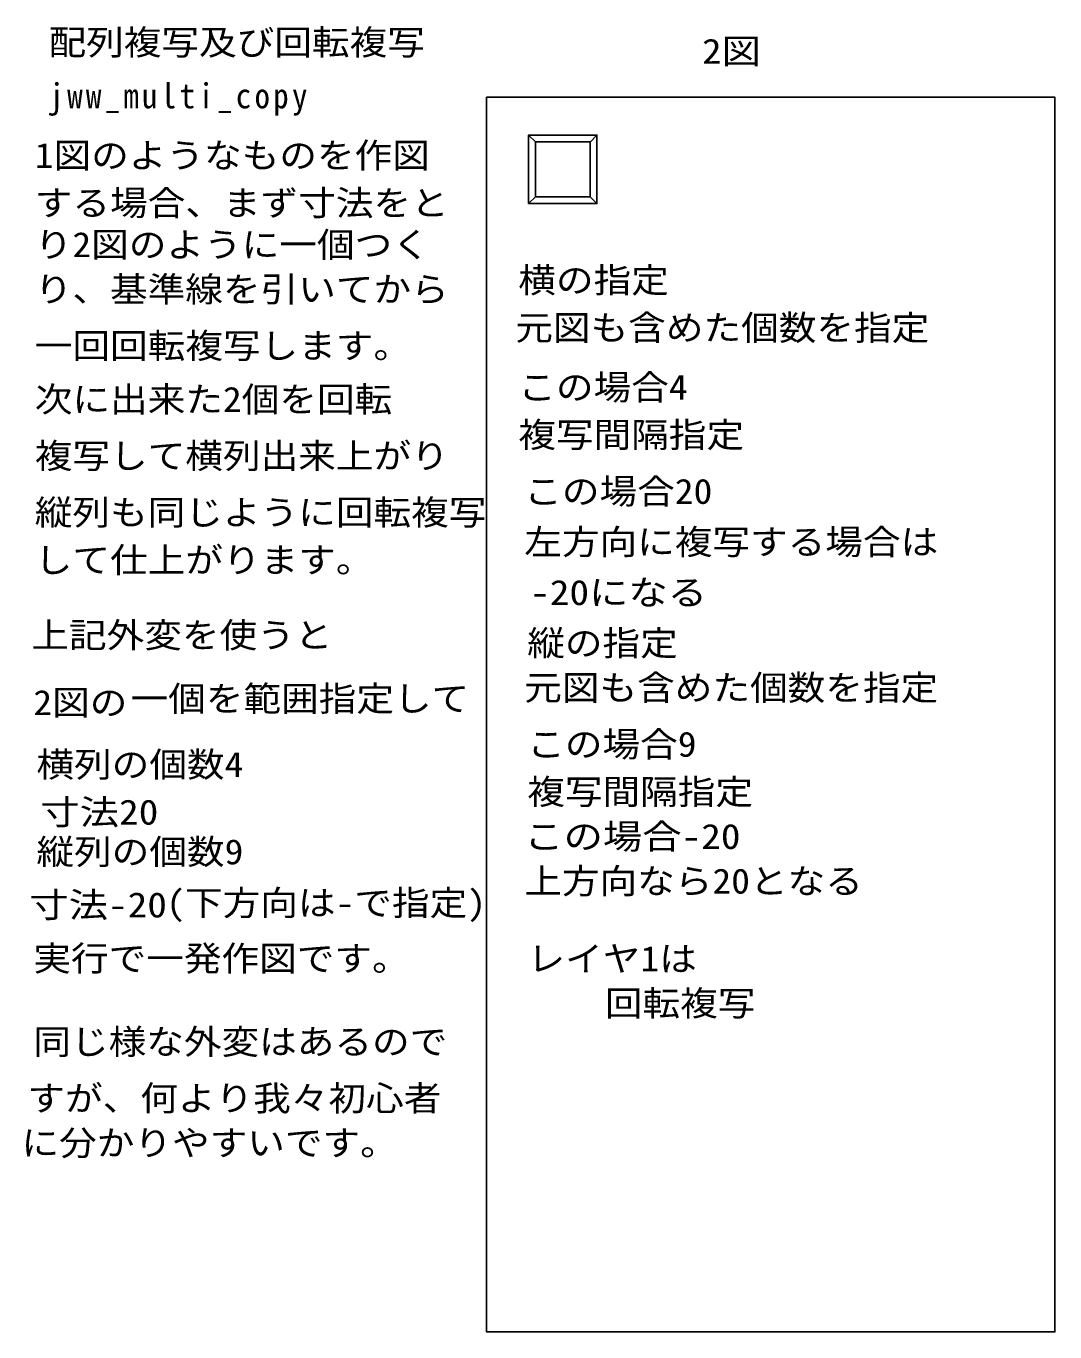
# Model space of a CAD drawing. Units: millimetres on the paper. Extents: x -137 to 133, y -92 to 98.
# Drawn here: x -17.2 to 133.2, y -92.5 to 98.4 of the extents above; entities that cross this region are included whole.
import ezdxf
from ezdxf.enums import TextEntityAlignment as Align

# ---------------------------------------------------------------- set-up
doc = ezdxf.new("R2010")
doc.units = ezdxf.units.MM
doc.layers.add('0-0_元図', color=7, linetype='Continuous')
doc.styles.add('ＭＳ 明朝', font='')
doc.styles.get('ＭＳ 明朝').set_extended_font_data('MS Mincho')

msp = doc.modelspace()

# ---------------------------------------------------------------- linework, layer by layer
at = {"layer": '0-0_元図'}
for p, q in [((57.248, 81.42), (56.248, 82.42)), ((57.248, 81.42), (56.248, 82.42)), ((66.25, 82.42), (65.249, 81.419)), ((66.25, 82.42), (65.249, 81.419)), ((57.248, 81.42), (57.248, 73.42)), ((57.248, 81.42), (57.248, 73.42)), ((57.248, 73.42), (56.248, 72.42)), ((57.248, 73.42), (56.248, 72.42)), ((57.248, 73.42), (65.248, 73.42)), ((57.248, 73.42), (65.248, 73.42)), ((65.248, 73.42), (66.248, 72.42)), ((65.248, 73.42), (66.248, 72.42))]:
    msp.add_line(p, q, dxfattribs=at)
for points in [[(50.121, 87.965), (133.177, 87.965), (133.177, -92.497), (50.121, -92.497)], [(56.248, 72.42), (66.248, 72.42), (66.248, 82.42), (56.248, 82.42)], [(56.248, 72.42), (66.248, 72.42), (66.248, 82.42), (56.248, 82.42)]]:
    msp.add_lwpolyline(points, close=True, dxfattribs=at)
msp.add_lwpolyline([(65.248, 73.42), (65.248, 81.42), (57.248, 81.42)], dxfattribs=at)
msp.add_lwpolyline([(65.248, 73.42), (65.248, 81.42), (57.248, 81.42)], dxfattribs=at)

# ---------------------------------------------------------------- texts
at = {"layer": '0-0_元図', "style": 'ＭＳ 明朝'}
for s, width, p in [('配列複写及び回転複写', 1.1, (-13.915, 93.057)), ('2図', 1.15, (81.606, 91.753)), ('1図のようなものを作図', 1.1, (-15.92, 76.533)), ('する場合、まず寸法をと', 1.1, (-15.92, 69.575)), ('り2図のように一個つく', 1.1, (-15.92, 63.488)), ('横の指定', 1.1, (54.75, 58.302)), ('り、基準線を引いてから', 1.1, (-15.92, 56.965)), ('元図も含めた個数を指定', 1.1, (54.316, 51.344)), ('一回回転複写します。', 1.1, (-15.92, 48.703)), ('この場合4', 1.1, (54.75, 42.647)), ('次に出来た2個を回転', 1.1, (-15.92, 40.876)), ('複写間隔指定', 1.1, (54.75, 35.69)), ('複写して横列出来上がり', 1.1, (-15.92, 32.613)), ('この場合20', 1.1, (55.62, 27.428)), ('縦列も同じように回転複写', 1.1, (-15.92, 24.351)), ('左方向に複写する場合は', 1.1, (55.62, 20.035)), ('して仕上がります。', 1.1, (-15.92, 17.394)), ('-20になる', 1.15, (56.49, 12.643)), ('上記外変を使うと', 1.1, (-16.419, 6.41)), ('縦の指定', 1.1, (56.055, 5.25)), ('元図も含めた個数を指定', 1.1, (55.62, -1.272)), ('一個を範囲指定して', 1.1, (-1.925, -2.867)), ('2図の', 1.1, (-16.13, -3.447)), ('この場合9', 1.1, (56.055, -9.534)), ('横列の個数4', 1.1, (-15.679, -12.498)), ('複写間隔指定', 1.1, (56.055, -16.492)), ('寸法20', 1.15, (-15.099, -19.455)), ('この場合-20', 1.15, (55.62, -23.015)), ('縦列の個数9', 1.1, (-15.679, -25.253)), ('上方向なら20となる', 1.1, (55.62, -29.537)), ('寸法-20', 1.15, (-16.709, -33.016)), ('(下方向は-で指定)', 1.1, (3.294, -32.726)), ('実行で一発作図です。', 1.1, (-16.13, -40.843)), ('レイヤ1は', 1.1, (56.095, -40.876)), ('回転複写', 1.1, (67.401, -47.398)), ('同じ様な外変はあるので', 1.1, (-16.13, -53.019)), ('すが、何より我々初心者', 1.1, (-16.999, -61.281)), ('に分かりやすいです。', 1.1, (-17.869, -67.804))]:
    msp.add_text(s, height=3.666, dxfattribs=dict(at, width=width)).set_placement(p, align=Align.BOTTOM_LEFT)
at = {"layer": '0-0_元図', "insert": (-13.915, 85.23), "char_height": 3.666, "attachment_point": 7, "style": 'ＭＳ 明朝'}
msp.add_mtext('\\T1.22;\\W0.9;jww_multi_copy', dxfattribs=at)

doc.saveas('drawing.dxf')
